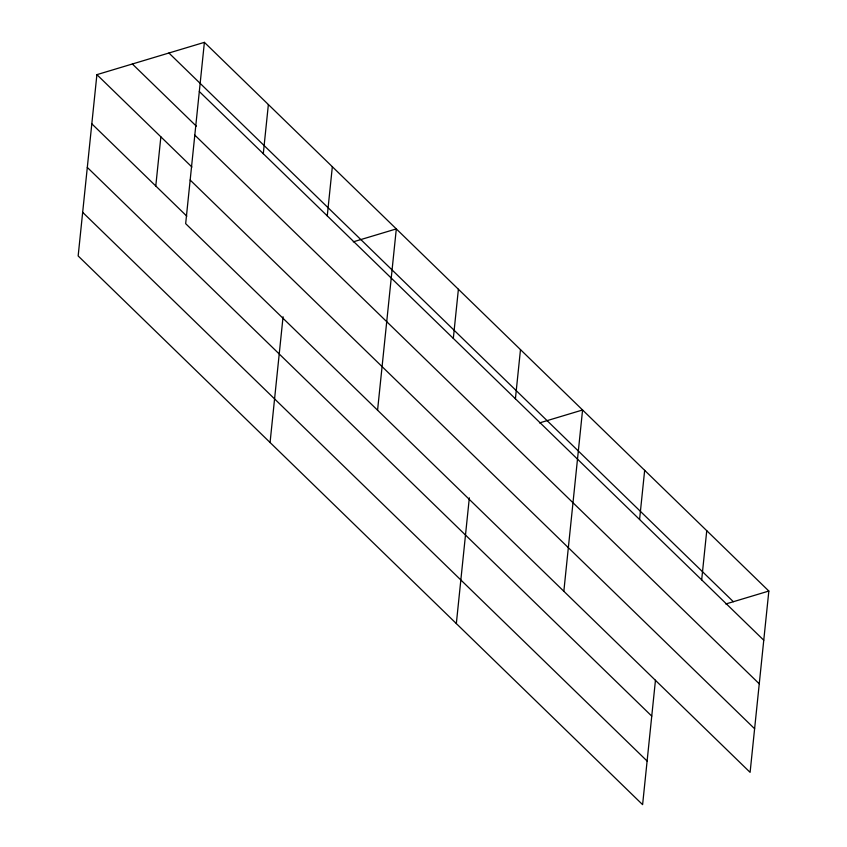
<?xml version="1.0" encoding="UTF-8"?>
<svg xmlns="http://www.w3.org/2000/svg" width="847" height="847" viewBox="0 0 847 847"><rect width="100%" height="100%" fill="white"/><g stroke="black" fill="none" stroke-linecap="round" stroke-linejoin="round"><path stroke-width="1.27" d="M204.392 42.35L185.662 223.65L750.103 772.348L768.843 591.047L204.392 42.35L96.897 74.652L78.157 255.953L642.608 804.65L655.462 680.205M155.784 185.991L160.866 136.833M263.29 153.699L268.372 104.541M270.066 442.505L283.067 316.778M327.26 215.879L332.342 166.721M377.571 410.213L396.311 228.912L353.273 241.84M453.314 338.429L458.396 289.261M456.332 623.583L469.333 497.856M515.41 398.778L520.482 349.62M563.837 591.28L582.577 409.98L539.539 422.907M639.58 519.497L644.662 470.339M701.676 579.856L706.747 530.698M725.805 603.985L768.843 591.047M168.924 53.012L733.364 601.709M199.32 91.508L763.761 640.216M132.365 63.991L196.345 126.171M194.81 135.118L759.251 683.815M96.897 74.652L191.909 167.018M190.162 180.04L754.613 728.748M91.815 123.81L186.827 216.176M87.305 167.42L651.756 716.117M82.667 212.343L647.108 761.04"/></g></svg>
